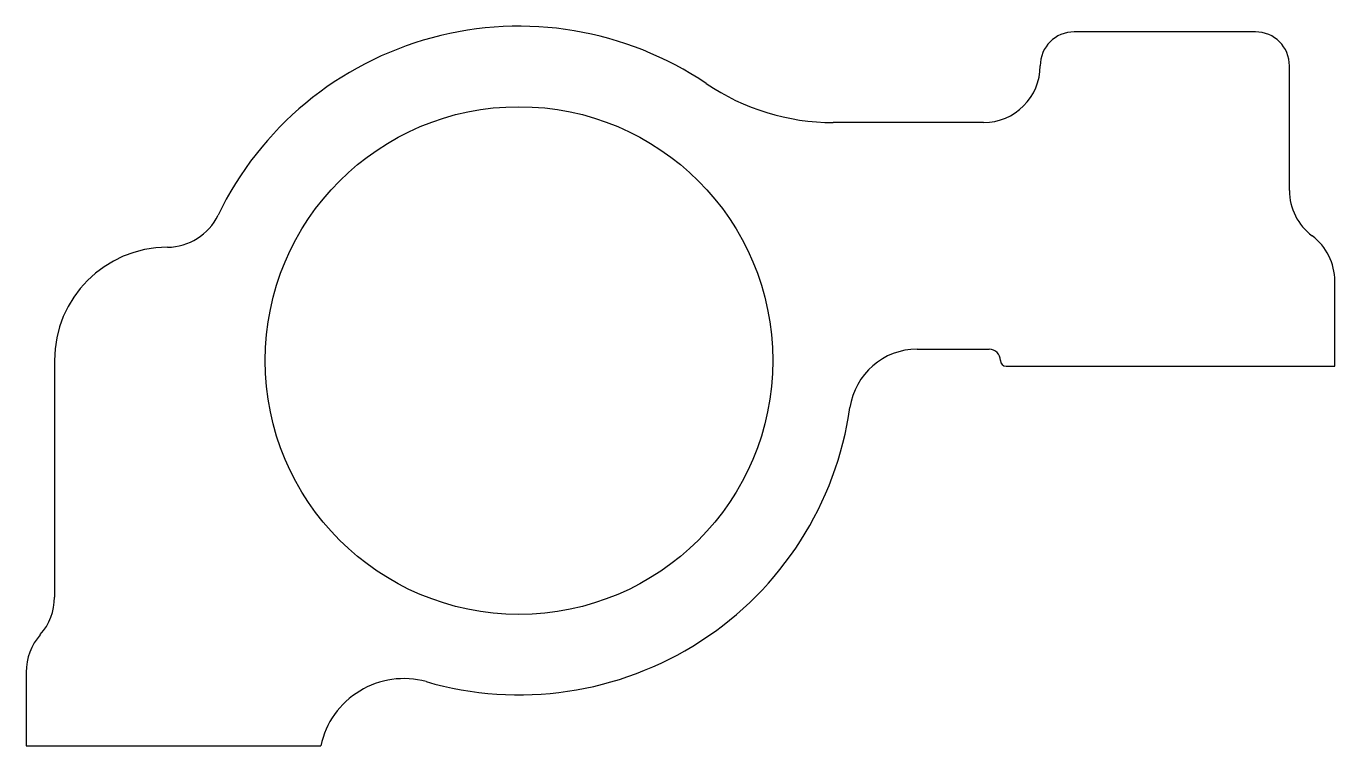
# Model space of a CAD drawing. Extents: x 896 to 1011, y -46 to 18.
import ezdxf

# ---------------------------------------------------------------- set-up
doc = ezdxf.new("R2010")
doc.units = 0
doc.header["$LTSCALE"] = 15
doc.layers.get('0').update_dxf_attribs({"linetype": 'CONTINUOUS'})

msp = doc.modelspace()

# ---------------------------------------------------------------- linework, layer by layer
for p, q in [((1004.46, 17.29), (988.46, 17.29)), ((1007.46, 3.29), (1007.46, 14.29)), ((980.46, 9.29), (967.2, 9.29)), ((1011.46, -12.21), (1011.46, -4.71)), ((974.61, -10.71), (980.96, -10.71)), ((898.46, -11.71), (898.46, -32.59)), ((981.96, -11.71), (981.96, -11.71)), ((982.46, -12.21), (1011.46, -12.21)), ((895.96, -39.21), (895.96, -45.71)), ((895.96, -45.71), (921.96, -45.71))]:
    msp.add_line(p, q)
msp.add_circle((939.46, -11.71), 22.4)
for centre, radius, start, end in [((939.46, -11.71), 29.5, 55.9227, 154.2285), ((988.46, 14.29), 3, 90, 180), ((1004.46, 14.29), 3, 0, 90), ((980.46, 14.29), 5, 270, 360), ((967.2, 29.29), 20, 235.9227, 270), ((1012.46, 3.29), 5, 180, 233.1301), ((908.4, 3.29), 5, 270.2615, 334.2285), ((1006.46, -4.71), 5, 0, 53.1301), ((908.46, -11.71), 10, 90.2615, 180), ((974.61, -16.71), 6, 90, 171.9033), ((980.96, -11.71), 1, 0, 90), ((982.46, -11.71), 0.5, 180, 270), ((939.46, -11.71), 29.5, 253.8536, 351.9033), ((893.46, -32.59), 5, 318.5904, 0), ((900.96, -39.21), 5, 138.5904, 180), ((929.3, -47.28), 7.5, 74.8222, 167.8798)]:
    msp.add_arc(centre, radius, start, end)

doc.saveas('drawing.dxf')
